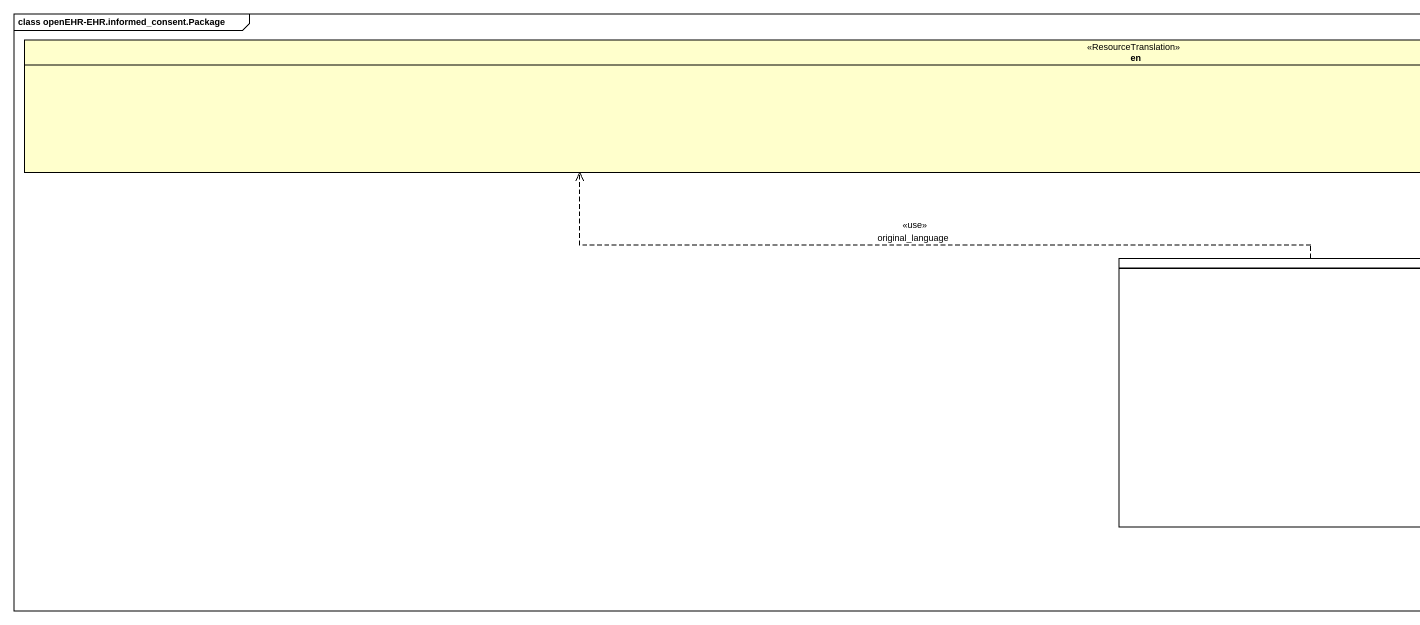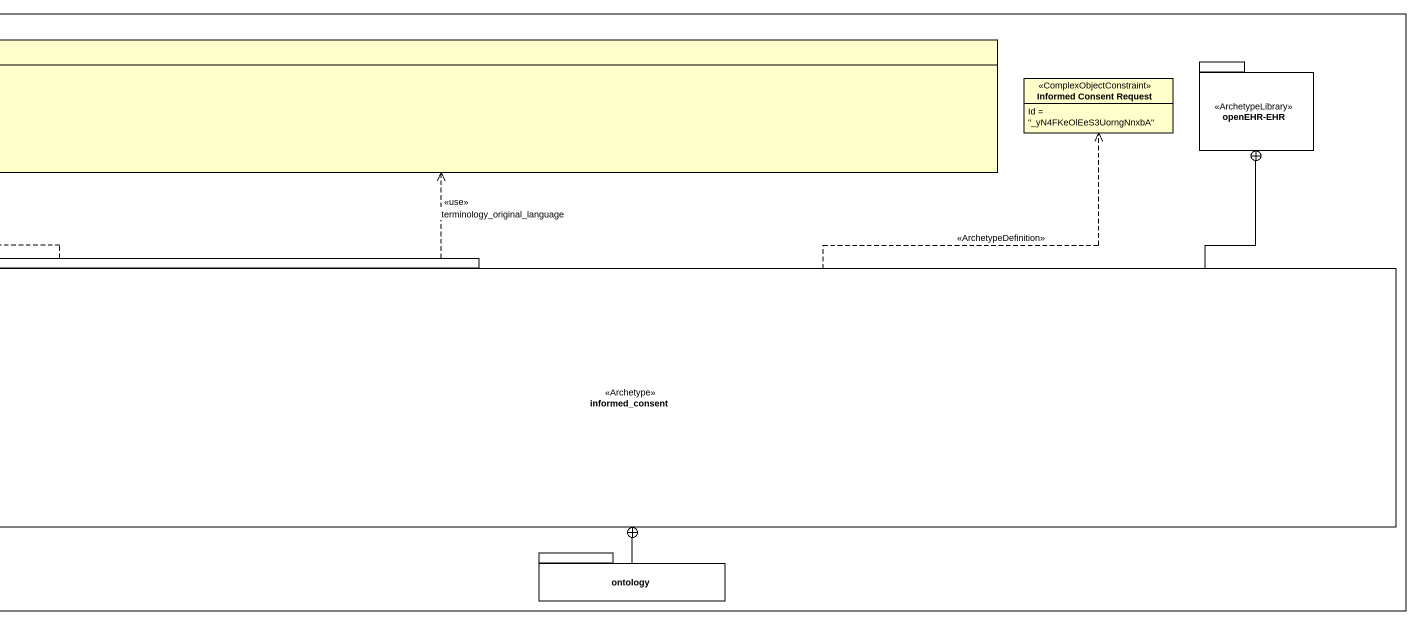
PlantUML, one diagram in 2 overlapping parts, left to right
@startuml
mainframe class openEHR-EHR.informed_consent.Package
hide circle
hide empty members
enum en <<ResourceTranslation>>
class "Informed Consent Request" as Informed_Consent_Request <<ComplexObjectConstraint>> {
  Id = "_yN4FKeOlEeS3UorngNnxbA"
}
package "openEHR-EHR" as openEHR_EHR <<ArchetypeLibrary>> {
}
package informed_consent <<Archetype>> {
}
package ontology {
}
informed_consent .left.> en : <<use>>\noriginal_language
informed_consent .left.> en : <<use>>\nterminology_original_language
informed_consent .up.> Informed_Consent_Request : <<ArchetypeDefinition>>
informed_consent -right-+ openEHR_EHR
ontology -up-+ informed_consent
@enduml
